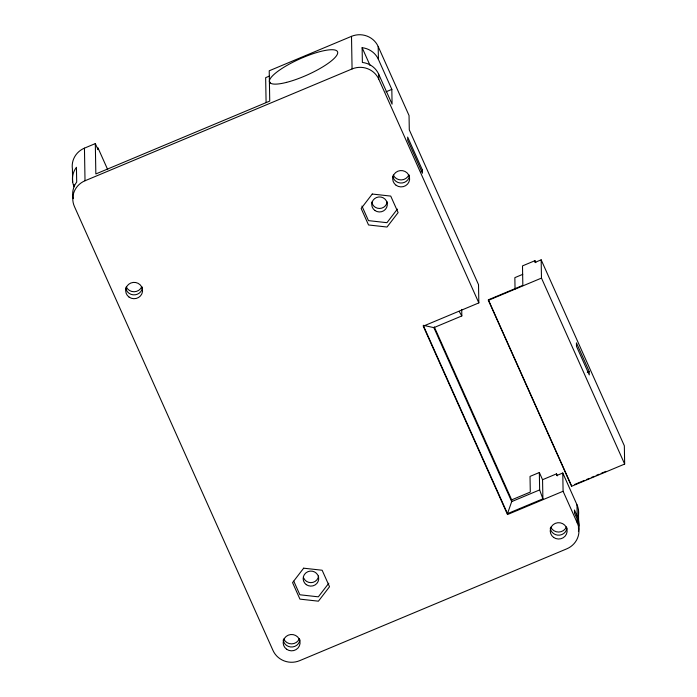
<?xml version="1.0" encoding="UTF-8"?>
<svg xmlns="http://www.w3.org/2000/svg" width="697" height="697" viewBox="0 0 697 697"><rect width="100%" height="100%" fill="white"/><g stroke="black" fill="none" stroke-linecap="round" stroke-linejoin="round"><path stroke-width="1.05" d="M421.145 171.732L422.417 170.077L407.658 137.082L407.71 140.219L422.469 173.204L422.417 170.077M397.395 209.091L386.948 222.683L368.46 220.627L361.952 206.077M328.792 583.241L318.346 596.832L299.858 594.776L293.785 581.185M72.645 181.847L72.418 169.023A20.3 19.612 -1 0 1 84.45 148.147L95.315 143.599L97.998 149.594L97.972 147.86L107.695 169.606M507.503 514.534L507.494 513.663L542.893 498.843L542.554 479.71L556.528 473.855L556.563 475.598L562.775 473.002L563.089 491.263L507.503 514.534L423.253 326.17L478.839 302.899L478.517 284.637L409.296 129.869L409.043 115.519L378.183 46.533A20.3 19.612 -1 0 0 351.506 36.34L269.216 70.789L269.739 101.1L95.846 173.954L95.315 143.599M269.634 75.99L265.653 77.655L266.088 102.293M578.362 528.16A20.3 19.612 -1 0 0 577.194 516.094L574.459 509.995L574.511 513.123L577.247 519.23L577.316 523.055A20.3 19.612 -1 0 1 566.731 548.853L299.675 660.66A20.3 19.612 -1 0 1 272.997 650.467L74.44 206.556A20.3 19.612 -1 0 1 85.017 180.758L352.072 68.951A20.3 19.612 -1 0 1 378.759 79.144L478.839 302.899M385.938 91.838L391.827 89.382L378.41 59.384L378.183 46.533M534.921 260.695L522.497 265.897L522.837 285.378L488.37 299.806L488.379 300.329L571.557 486.288L624.66 464.063L624.338 445.792L541.16 259.833L534.947 262.438L534.921 260.695L535.801 262.673M522.759 274.339L514.848 277.641L515.048 289.124M488.379 300.329L541.482 278.094L541.16 259.833M434.292 326.893L511.668 499.862L511.694 501.605L507.494 513.663L423.236 325.307L433.882 327.642L461.832 315.941L461.71 309.416M587.275 372.259L589.218 371.449L576.436 342.88L576.497 346.357L589.279 374.925L589.218 371.449M542.554 479.71L539.339 472.514L530.025 476.408L530.295 492.065L511.668 499.862M539.339 472.514L539.644 489.904L511.694 501.605L433.882 327.642M574.502 484.528L584.356 480.407M586.325 479.588L589.279 478.351M591.248 477.523L594.201 476.286M596.17 475.459L599.124 474.221M601.093 473.402L606.015 471.338M459.166 311.393L461.832 315.941M541.482 278.094L624.66 464.063M488.37 299.806L571.104 484.781M562.775 473.002L576.994 504.794A20.3 19.612 -1 0 1 578.519 514.83M378.41 59.384A20.3 19.612 -1 0 0 362.126 47.701L362.379 62.46A20.3 19.612 -1 0 1 378.671 74.143L392.08 104.141L391.827 89.382M556.528 473.855L557.417 475.842M563.089 491.263L577.316 523.055M362.126 47.701L370.055 65.431M269.399 81.227L270.166 82.943M539.644 489.904L542.893 498.843M578.44 509.716L578.719 526.139M576.994 504.794L577.194 516.094M571.549 485.765L571.557 486.288M378.671 74.143L378.759 79.144M351.506 36.34L352.072 68.951M84.45 148.147L85.017 180.758M74.056 184.635L74.091 186.77A20.3 19.612 -1 0 1 76.435 167.289L76.696 182.074A20.3 19.612 -1 0 0 73.316 198.645M577.247 519.23A20.3 19.612 -1 0 1 578.423 531.297M299.37 638.713A8.46 8.172 -1 0 1 283.74 638.957M566.417 526.906A8.46 8.172 -1 0 1 550.796 527.15M299.963 639.776A8.46 8.172 -1 0 1 283.191 640.038M567.018 527.96A8.46 8.172 -1 0 1 550.247 528.23M408.912 174.773A8.46 8.172 -1 0 1 393.291 175.025M141.866 286.589A8.46 8.172 -1 0 1 126.235 286.833M387.201 201.825A7.78 7.519 -1 0 1 371.78 202.069M142.458 287.643A8.46 8.172 -1 0 1 125.687 287.913M409.505 175.836A8.46 8.172 -1 0 1 392.742 176.097M318.599 575.975A7.78 7.519 -1 0 1 303.726 578.109M372.259 194.036L361.159 208.481L368.539 224.974L387.018 227.03L398.118 212.594L390.738 196.092L372.259 194.036M303.657 568.186L292.557 582.622L299.937 599.124L318.416 601.18L329.524 586.735L322.145 570.242L303.657 568.186M286.624 82.359A37.211 8.843 -24.1 0 0 337.714 52.623A37.211 8.843 -24.1 0 0 286.328 65.797A37.211 8.843 -24.1 0 0 286.624 82.359M286.58 649.229A8.46 8.172 -1 0 0 300.024 643.601A8.46 8.172 -1 0 0 288.27 635.167A8.46 8.172 -1 0 0 286.58 649.229M553.636 537.422A8.46 8.172 -1 0 0 567.079 531.794A8.46 8.172 -1 0 0 555.326 523.36A8.46 8.172 -1 0 0 553.636 537.422M129.076 297.105A8.46 8.172 -1 0 0 142.519 291.477A8.46 8.172 -1 0 0 130.766 283.043A8.46 8.172 -1 0 0 129.076 297.105M396.131 185.297A8.46 8.172 -1 0 0 409.575 179.66A8.46 8.172 -1 0 0 397.821 171.227A8.46 8.172 -1 0 0 396.131 185.297M306.288 584.635A7.78 7.519 -1 0 0 318.66 579.451A7.78 7.519 -1 0 0 307.847 571.697A7.78 7.519 -1 0 0 306.288 584.635M374.89 210.485A7.78 7.519 -1 0 0 387.262 205.31A7.78 7.519 -1 0 0 376.45 197.547A7.78 7.519 -1 0 0 374.89 210.485"/></g></svg>
